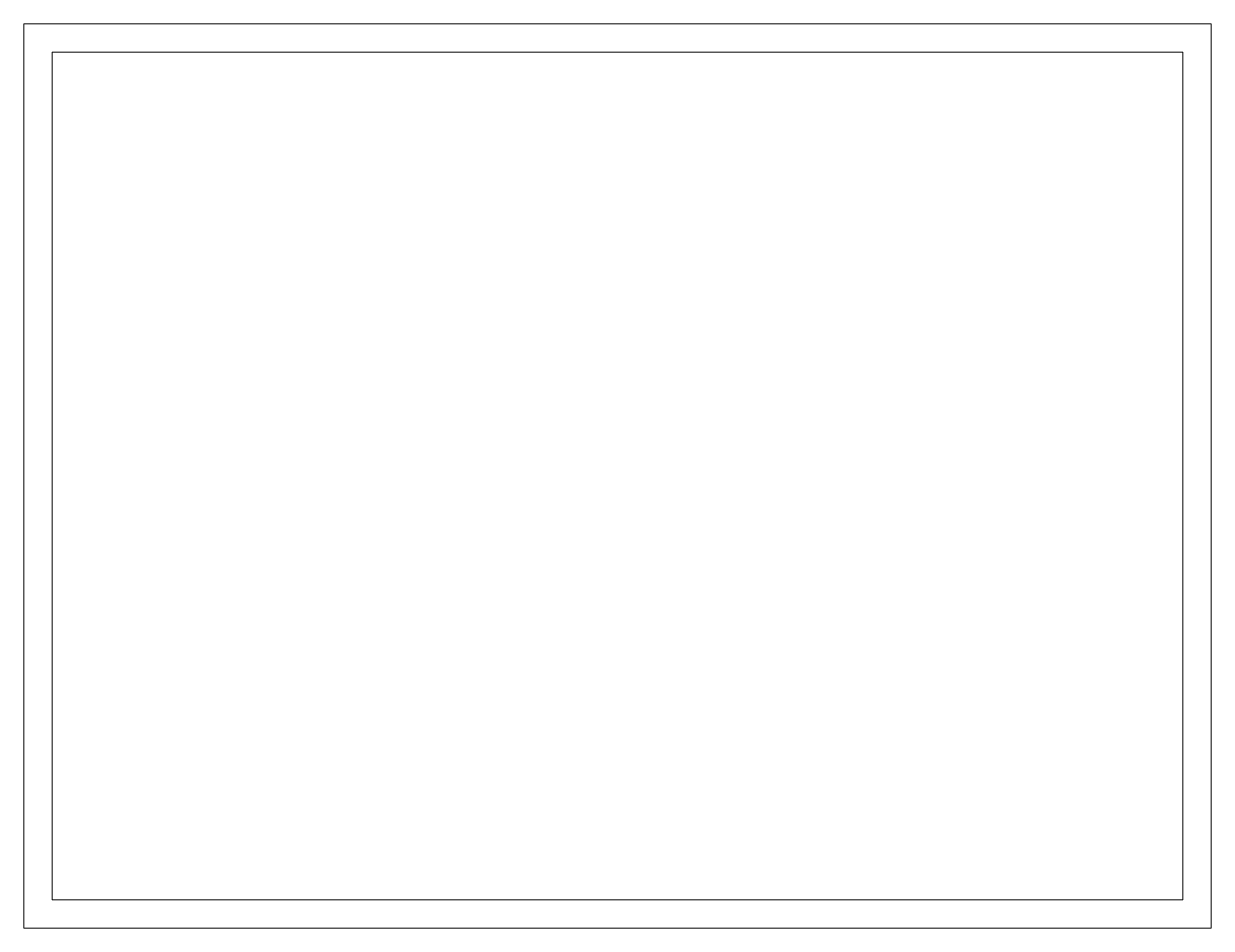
# Model space of a CAD drawing. Header units: millimetres. Extents: x -107 to 103, y -75 to 85.
import ezdxf

# ---------------------------------------------------------------- set-up
doc = ezdxf.new("R2010")
doc.units = ezdxf.units.MM
doc.header["$MEASUREMENT"] = 0
doc.layers.add('Layer 1', color=7, linetype='Continuous')

msp = doc.modelspace()

# ---------------------------------------------------------------- linework, layer by layer
at = {"layer": 'Layer 1', "lineweight": 18}
for points in [[(-106.9233, -74.7797), (103.0767, -74.7797), (103.0767, 85.2203), (-106.9233, 85.2203), (-106.9233, -74.7797)], [(-101.9233, -69.7797), (98.0767, -69.7797), (98.0767, 80.2203), (-101.9233, 80.2203), (-101.9233, -69.7797)]]:
    msp.add_lwpolyline(points, close=True, dxfattribs=at)

doc.saveas('drawing.dxf')
